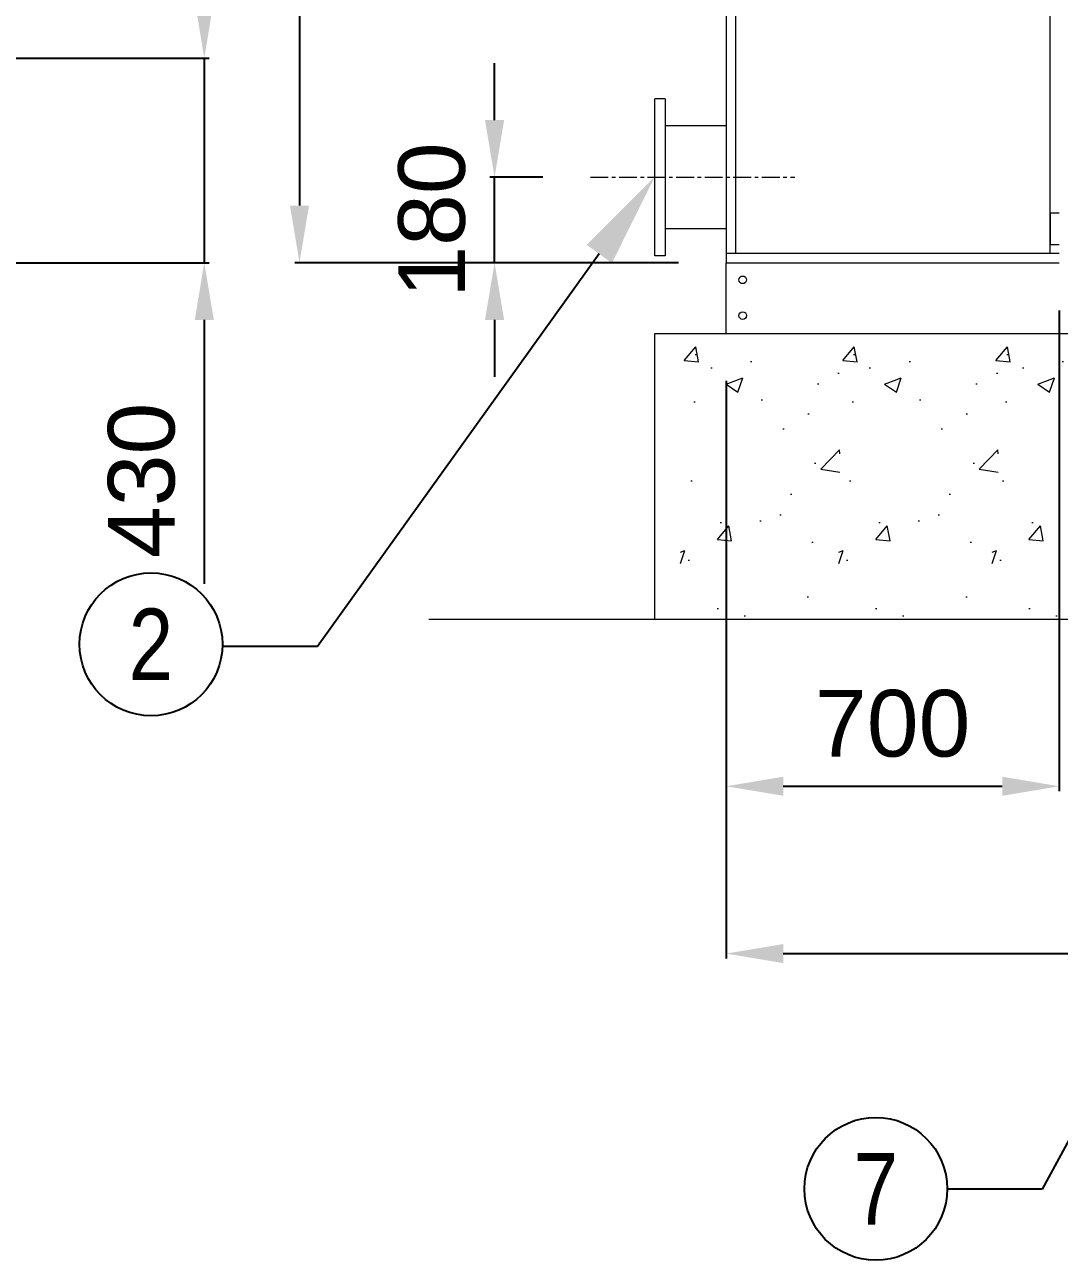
# Model space of a CAD drawing. Header units: millimetres. Extents: x -17070 to 42347, y -291348 to 30072.
# Drawn here: x 20860 to 23033, y 14764 to 17359 of the extents above; entities that cross this region are included whole.
import ezdxf
from ezdxf import colors
from ezdxf.entities.mleader import LeaderData, LeaderLine
from ezdxf.enums import TextEntityAlignment as Align
from ezdxf.math import Vec2, Vec3

# ---------------------------------------------------------------- set-up
doc = ezdxf.new("R2010")
doc.units = ezdxf.units.MM
doc.linetypes.add('CENTER', pattern=[2, 1.25, -0.25, 0.25, -0.25])
for name, color, linetype in [('center', 1, 'CENTER'), ('냉각탑_dim', 1, 'Continuous'), ('냉각탑_text', 3, 'Continuous'), ('냉각탑_기초', 23, 'Continuous')]:
    doc.layers.add(name, color=color, linetype=linetype)
doc.styles.get("Standard").update_dxf_attribs({"font": 'arial.ttf'})
doc.dimstyles.new('1.40', dxfattribs={"dimscale": 20, "dimtxt": 1.5, "dimasz": 1, "dimexe": 0.5, "dimexo": 0.5, "dimgap": 0.5, "dimtad": 1, "dimdec": 0, "dimzin": 0, "dimdsep": 46, "dimtxsty": 'Standard', "dimcen": 0, "dimclrd": 2, "dimclre": 2, "dimclrt": 3, "dimadec": 0, "dimazin": 0, "dimtfac": 1, "dimtdec": 0, "dimtmove": 0, "dimatfit": 0, "dimfxl": 1, "dimtolj": 1, "dimtzin": 0, "dimlwd": -1, "dimlwe": -1, "dimarcsym": 0})

# ---------------------------------------------------------------- blocks, each defined once
blk = doc.blocks.new('*D887')
at = {"color": 2, "transparency": 16777216}
for p, q in [((21846.9, 17158.9), (21846.9, 17278.9)), ((21948.4, 17038.9), (21836.9, 17038.9)), ((21846.9, 16859.4), (21846.9, 17038.9)), ((22233.3, 16859.4), (21836.9, 16859.4)), ((21846.9, 16739.4), (21846.9, 16619.4))]:
    blk.add_line(p, q, dxfattribs=at)
for points in [[(21826.9, 17158.9), (21866.9, 17158.9), (21846.9, 17038.9)], [(21826.9, 16739.4), (21866.9, 16739.4), (21846.9, 16859.4)]]:
    blk.add_solid(points, dxfattribs=at)
at = {"layer": 'Defpoints', "color": 0, "transparency": 16777216}
for p in [(21846.9, 17038.9), (22048.4, 17038.9), (22333.3, 16859.4)]:
    blk.add_point(p, dxfattribs=at)
at = {"color": 3, "lineweight": 5, "transparency": 16777216, "insert": (21715.5, 16949.1), "char_height": 140, "attachment_point": 5, "rotation": 90}
blk.add_mtext('\\A1;180', dxfattribs=at)
blk = doc.blocks.new('*D892')
at = {"color": 2, "transparency": 16777216}
for p, q in [((21953.2, 20252.4), (21427.1, 20252.4)), ((21437.1, 20132.4), (21437.1, 16979.4)), ((22233.3, 16859.4), (21427.1, 16859.4))]:
    blk.add_line(p, q, dxfattribs=at)
for points in [[(21417.1, 20132.4), (21457.1, 20132.4), (21437.1, 20252.4)], [(21417.1, 16979.4), (21457.1, 16979.4), (21437.1, 16859.4)]]:
    blk.add_solid(points, dxfattribs=at)
at = {"layer": 'Defpoints', "color": 0, "transparency": 16777216}
for p in [(22053.2, 20252.4), (21437.1, 16859.4), (22333.3, 16859.4)]:
    blk.add_point(p, dxfattribs=at)
at = {"color": 3, "lineweight": 5, "transparency": 16777216, "insert": (21305.6, 18555.9), "char_height": 140, "attachment_point": 5, "rotation": 90}
blk.add_mtext('\\A1;3393', dxfattribs=at)
blk = doc.blocks.new('*D893')
at = {"color": 2, "transparency": 16777216}
for p, q in [((23033.3, 16759.4), (23033.3, 15749.7)), ((22333.3, 16611), (22333.3, 15749.7)), ((22453.3, 15759.7), (22913.3, 15759.7))]:
    blk.add_line(p, q, dxfattribs=at)
for points in [[(22453.3, 15779.7), (22453.3, 15739.7), (22333.3, 15759.7)], [(22913.3, 15779.7), (22913.3, 15739.7), (23033.3, 15759.7)]]:
    blk.add_solid(points, dxfattribs=at)
at = {"layer": 'Defpoints', "color": 0, "transparency": 16777216}
for p in [(23033.3, 16859.4), (22333.3, 16711), (23033.3, 15759.7)]:
    blk.add_point(p, dxfattribs=at)
at = {"color": 3, "lineweight": 5, "transparency": 16777216, "insert": (22683.3, 15891.1), "char_height": 140, "attachment_point": 5}
blk.add_mtext('\\A1;700', dxfattribs=at)
blk = doc.blocks.new('*D896')
at = {"color": 2, "transparency": 16777216}
for p, q in [((22333.3, 16611), (22333.3, 15398.2)), ((29533.3, 16611), (29533.3, 15398.2)), ((22453.3, 15408.2), (29413.3, 15408.2))]:
    blk.add_line(p, q, dxfattribs=at)
for points in [[(22453.3, 15428.2), (22453.3, 15388.2), (22333.3, 15408.2)], [(29413.3, 15428.2), (29413.3, 15388.2), (29533.3, 15408.2)]]:
    blk.add_solid(points, dxfattribs=at)
at = {"layer": 'Defpoints', "color": 0, "transparency": 16777216}
for p in [(22333.3, 16711), (29533.3, 16711), (29533.3, 15408.2)]:
    blk.add_point(p, dxfattribs=at)
at = {"color": 3, "lineweight": 5, "transparency": 16777216, "insert": (25933.3, 15539.7), "char_height": 140, "attachment_point": 5}
blk.add_mtext('\\A1;7200', dxfattribs=at)
blk = doc.blocks.new('*D901')
at = {"color": 2, "transparency": 16777216}
for p, q in [((21237.1, 17409.4), (21237.1, 17529.4)), ((19406.3, 17289.4), (21247.1, 17289.4)), ((21237.1, 17289.4), (21237.1, 16859.4)), ((19675.8, 16859.4), (21247.1, 16859.4)), ((21237.1, 16739.4), (21237.1, 16184.9))]:
    blk.add_line(p, q, dxfattribs=at)
for points in [[(21217.1, 17409.4), (21257.1, 17409.4), (21237.1, 17289.4)], [(21217.1, 16739.4), (21257.1, 16739.4), (21237.1, 16859.4)]]:
    blk.add_solid(points, dxfattribs=at)
at = {"layer": 'Defpoints', "color": 0, "transparency": 16777216}
for p in [(19306.3, 17289.4), (19575.8, 16859.4), (21237.1, 16859.4)]:
    blk.add_point(p, dxfattribs=at)
at = {"color": 3, "lineweight": 5, "transparency": 16777216, "insert": (21105.6, 16402.2), "char_height": 140, "attachment_point": 5, "rotation": 90}
blk.add_mtext('\\A1;430', dxfattribs=at)
blk = doc.blocks.new('1')
at = {"lineweight": 20}
for p, q in [((22333.3, 20459.4), (22333.3, 16859.4)), ((22353.3, 20439.4), (22353.3, 16879.4)), ((22333.3, 16879.4), (23033.3, 16879.4)), ((22333.3, 16859.4), (23033.3, 16859.4))]:
    blk.add_line(p, q, dxfattribs=at)
at = {"color": 7, "lineweight": 20}
for p, q in [((23013.3, 20439.4), (23013.3, 16879.4)), ((22183.3, 16873.9), (22183.3, 17203.9)), ((22205.3, 17203.9), (22183.3, 17203.9)), ((22205.3, 17203.9), (22205.3, 16873.9)), ((22333.3, 17147), (22205.3, 17147)), ((23014.1, 16963.5), (23014.1, 16897.2)), ((22333.3, 16930.7), (22205.3, 16930.7)), ((22205.3, 16873.9), (22183.3, 16873.9))]:
    blk.add_line(p, q, dxfattribs=at)
at = {"color": 7, "lineweight": 20, "ltscale": 0.479992}
for p, q in [((23033.3, 16963.5), (23014.1, 16963.5)), ((23033.3, 16897.2), (23014.1, 16897.2))]:
    blk.add_line(p, q, dxfattribs=at)
at = {"color": 0, "lineweight": 20}
blk.add_line((22333.3, 16711), (22333.3, 16859.4), dxfattribs=at)
at = {"lineweight": 5}
blk.add_line((22333.3, 16711), (29533.3, 16711), dxfattribs=at)
at = {"lineweight": 20}
for centre in [(22368.3, 16823.5), (22368.3, 16748.5)]:
    blk.add_circle(centre, 8, dxfattribs=at)
at = {"layer": 'center', "lineweight": 20, "ltscale": 30}
blk.add_line((22048.4, 17038.9), (22477.4, 17038.9), dxfattribs=at)

msp = doc.modelspace()

# ---------------------------------------------------------------- hatches: boundary and pattern name
at = {"layer": '냉각탑_기초', "lineweight": 20, "ltscale": 30}
h = msp.add_hatch(dxfattribs=at)
h.set_pattern_fill('AR-CONC', color=256, scale=50, style=0)
h.set_pattern_definition([(50, (7643.82, 169.72), (358.63, -31.376), [37.5, -412.5]), (355, (7643.82, 169.72), (-69.3757, 376.096), [30, -330]), (100.4514, (7673.7, 167.1), (289.2547, 344.72), [31.87, -350.571]), (46.1842, (7643.8, 269.72), (533.6205, -82.7595), [56.25, -618.75]), (96.6356, (7688.3, 262.8), (467.331, 487.059), [47.805, -525.856]), (351.1842, (7643.8, 269.7), (467.331, 487.059), [45, -495]), (21, (7693.82, 244.72), (298.4535, -201.3094), [37.5, -412.5]), (326, (7693.82, 244.72), (121.6577, 362.575), [30, -330]), (71.4514, (7718.7, 227.95), (420.1113, 161.265), [31.87, -350.571]), (37.5, (7643.82, 169.72), (6.0799, 166.4469), [0, -326, 0, -335, 0, -331.25]), (7.5, (7643.82, 169.72), (131.5348, 197.2059), [0, -191, 0, -318.5, 0, -126.25]), (327.5, (7532.32, 169.72), (266.9112, -11.2774), [0, -125, 0, -390, 0, -517.5]), (317.5, (7482.32, 169.72), (291.593, 50.0525), [0, -162.5, 0, -259, 0, -367.5])])
h.paths.add_polyline_path([(22572.3, 16711), (22237.3, 16711), (22237.3, 16111), (22572.3, 16111)])
h = msp.add_hatch(dxfattribs=at)
h.set_pattern_fill('AR-CONC', color=256, scale=50, style=0)
h.set_pattern_definition([(50, (7976.7, 169.72), (358.63, -31.376), [37.5, -412.5]), (355, (7976.7, 169.72), (-69.3757, 376.096), [30, -330]), (100.4514, (8006.6, 167.1), (289.2547, 344.72), [31.87, -350.571]), (46.1842, (7976.7, 269.72), (533.6205, -82.7595), [56.25, -618.75]), (96.6356, (8021.17, 262.8), (467.331, 487.059), [47.805, -525.856]), (351.1842, (7976.7, 269.7), (467.331, 487.059), [45, -495]), (21, (8026.7, 244.72), (298.4535, -201.3094), [37.5, -412.5]), (326, (8026.7, 244.72), (121.6577, 362.575), [30, -330]), (71.4514, (8051.57, 227.95), (420.1113, 161.265), [31.87, -350.571]), (37.5, (7976.7, 169.72), (6.0799, 166.4469), [0, -326, 0, -335, 0, -331.25]), (7.5, (7976.7, 169.72), (131.5348, 197.2059), [0, -191, 0, -318.5, 0, -126.25]), (327.5, (7865.2, 169.72), (266.9112, -11.2774), [0, -125, 0, -390, 0, -517.5]), (317.5, (7815.2, 169.72), (291.593, 50.0525), [0, -162.5, 0, -259, 0, -367.5])])
h.paths.add_polyline_path([(22905.2, 16711), (22570.2, 16711), (22570.2, 16111), (22905.2, 16111)])
h = msp.add_hatch(dxfattribs=at)
h.set_pattern_fill('AR-CONC', color=256, scale=50, style=0)
h.set_pattern_definition([(50, (8298.48, 169.72), (358.63, -31.376), [37.5, -412.5]), (355, (8298.48, 169.72), (-69.3757, 376.096), [30, -330]), (100.4514, (8328.37, 167.1), (289.2547, 344.72), [31.87, -350.571]), (46.1842, (8298.5, 269.72), (533.6205, -82.7595), [56.25, -618.75]), (96.6356, (8342.95, 262.8), (467.331, 487.059), [47.805, -525.856]), (351.1842, (8298.5, 269.7), (467.331, 487.059), [45, -495]), (21, (8348.48, 244.72), (298.4535, -201.3094), [37.5, -412.5]), (326, (8348.48, 244.72), (121.6577, 362.575), [30, -330]), (71.4514, (8373.35, 227.95), (420.1113, 161.265), [31.87, -350.571]), (37.5, (8298.48, 169.72), (6.0799, 166.4469), [0, -326, 0, -335, 0, -331.25]), (7.5, (8298.48, 169.72), (131.5348, 197.2059), [0, -191, 0, -318.5, 0, -126.25]), (327.5, (8186.98, 169.72), (266.9112, -11.2774), [0, -125, 0, -390, 0, -517.5]), (317.5, (8136.98, 169.72), (291.593, 50.0525), [0, -162.5, 0, -259, 0, -367.5])])
h.paths.add_polyline_path([(23227, 16711), (22892, 16711), (22892, 16111), (23227, 16111)])

# ---------------------------------------------------------------- linework, layer by layer
at = {"layer": '냉각탑_dim', "linetype": 'ByBlock', "lineweight": -3}
for centre in [(21125.1, 16057.9), (22647.8, 14914)]:
    msp.add_circle(centre, 150, dxfattribs=at)
at = {"layer": '냉각탑_기초', "lineweight": 20, "ltscale": 30}
for p, q in [((22183.3, 16111), (22183.3, 16711)), ((22183.3, 16711), (29683.3, 16711)), ((21708.8, 16111), (30196, 16111))]:
    msp.add_line(p, q, dxfattribs=at)

# ---------------------------------------------------------------- block references
msp.add_blockref('1', (0, 0))

# ---------------------------------------------------------------- texts
at = {"layer": '냉각탑_text', "width": 0.8}
for s, p in [('2', (21125.1, 16057.9)), ('7', (22647.8, 14914))]:
    msp.add_text(s, height=150, dxfattribs=at).set_placement(p, align=Align.MIDDLE_CENTER)

# ---------------------------------------------------------------- dimensions: what is measured, and where the dimension line sits
at = {"lineweight": 5}
for base, p1, p2, picture, middle in [((21437.1, 16859.4), (22053.2, 20252.4), (22333.3, 16859.4), '*D892', (21305.6, 18555.9)), ((21237.1, 16859.4), (19306.3, 17289.4), (19575.8, 16859.4), '*D901', (21105.6, 16402.2))]:
    dim = msp.add_linear_dim(base=base, p1=p1, p2=p2, angle=90, dimstyle='1.40', override={"dimtxt": 7, "dimasz": 6, "dimexo": 5, "dimgap": 3}, dxfattribs=at)
    dim.commit()
    dim.dimension.update_dxf_attribs({"geometry": picture, "text_midpoint": middle})
dim = msp.add_linear_dim(base=(21846.9404, 17038.8953), p1=(22333.2585, 16859.3947), p2=(22048.3991, 17038.8953), angle=90, dimstyle='1.40', override={"dimtxt": 7, "dimasz": 6, "dimexo": 5, "dimgap": 3}, dxfattribs=at)
dim.commit()
dim.dimension.update_dxf_attribs({"geometry": '*D887', "text_midpoint": (21846.9404, 16949.145), "dimtype": 160})
for base, p2, picture, middle in [((23033.3, 15759.7), (23033.3, 16859.4), '*D893', (22683.3, 15891.1)), ((29533.3, 15408.2), (29533.3, 16711), '*D896', (25933.3, 15539.7))]:
    dim = msp.add_linear_dim(base=base, p1=(22333.3, 16711), p2=p2, dimstyle='1.40', override={"dimtxt": 7, "dimasz": 6, "dimexo": 5, "dimgap": 3}, dxfattribs=at)
    dim.commit()
    dim.dimension.update_dxf_attribs({"geometry": picture, "text_midpoint": middle})

# ---------------------------------------------------------------- leaders
at = {"layer": '냉각탑_dim', "lineweight": -3}
ml = msp.add_multileader_mtext('Standard', dxfattribs=at)
ml.set_content('')
ml.set_leader_properties(color=256)
ml.build(insert=Vec2(0, 0))
ml.multileader.update_dxf_attribs({"text_right_attachment_type": 6, "dogleg_length": 5, "arrow_head_size": 199.5, "scale": 30})
ctx = ml.context
ctx.base_point, ctx.scale, ctx.char_height, ctx.arrow_head_size, ctx.landing_gap_size, ctx.plane_origin = Vec3(22797.8, 14913.1), 30, 7.18, 199.5, 3.59, Vec3(24302.7, 15592.9)
ctx.right_attachment, ctx.text_align_type = 6, 2
notes = []
notes.append((ctx, [(0, (1, 1, 0), (22997.3, 14913.1), (-1, 0), 199.5, [(0, [(24172.7, 17089.8)], 0, [])])]))
ctx.mtext, ml.multileader.dxf.content_type = None, 0
ml = msp.add_multileader_mtext('Standard', dxfattribs=at)
ml.set_content('')
ml.set_leader_properties(color=256)
ml.build(insert=Vec2(0, 0))
ml.multileader.update_dxf_attribs({"text_right_attachment_type": 6, "dogleg_length": 5, "arrow_head_size": 199.5, "scale": 30})
ctx = ml.context
ctx.base_point, ctx.scale, ctx.char_height, ctx.arrow_head_size, ctx.landing_gap_size, ctx.plane_origin = Vec3(21275.1, 16053.2), 30, 7.18, 199.5, 3.59, Vec3(22313.3, 15543)
ctx.right_attachment, ctx.text_align_type = 6, 2
notes.append((ctx, [(0, (1, 1, 0), (21474.6, 16053.2), (-1, 0), 199.5, [(0, [(22183.3, 17039.9)], 0, [])])]))
ctx.mtext, ml.multileader.dxf.content_type = None, 0
for ctx, leaders in notes:
    for number, flags, end, landing, length, lines in leaders:
        leader = LeaderData()
        leader.index, (leader.has_last_leader_line, leader.has_dogleg_vector, leader.attachment_direction) = number, flags
        leader.last_leader_point, leader.dogleg_vector, leader.dogleg_length = Vec3(end), Vec3(landing), length
        for number, points, colour, breaks in lines:
            line = LeaderLine()
            line.index, line.vertices, line.color, line.breaks = number, Vec3.list(points), colors.encode_raw_color(colour), breaks
            leader.lines.append(line)
        ctx.leaders.append(leader)

doc.saveas('drawing.dxf')
